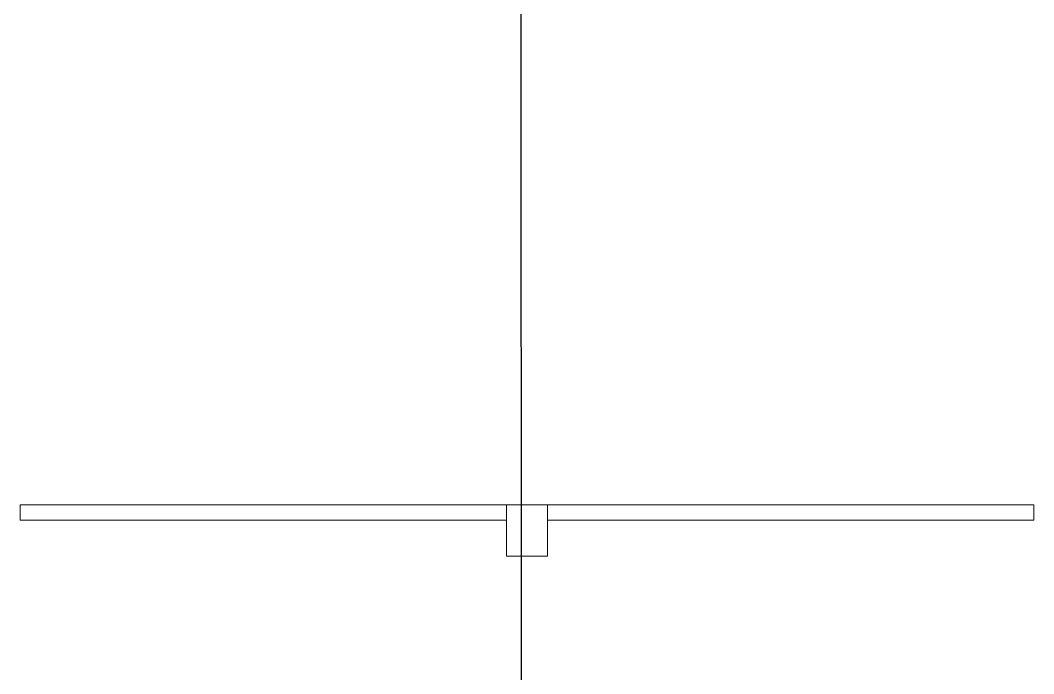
# Model space of a CAD drawing. Header units: millimetres. Extents: x 744843 to 745492, y 2520966 to 2521458.
# Drawn here: x 745443.4 to 745453.29, y 2521107.98 to 2521114.36 of the extents above; entities that cross this region are included whole.
import ezdxf

# ---------------------------------------------------------------- set-up
doc = ezdxf.new("R2010")
doc.units = ezdxf.units.MM
for name, color, linetype, lineweight in [('A-Columnas_Secun', 74, 'Continuous', 20), ('A_Muros', 30, 'Continuous', 20), ('A_Muros_Concreto', 3, 'Continuous', 0)]:
    doc.layers.add(name, color=color, linetype=linetype, lineweight=lineweight)
doc.layers.add('A_Ejes', color=8, linetype='Continuous')

msp = doc.modelspace()

# ---------------------------------------------------------------- linework, layer by layer
at = {"layer": 'A-Columnas_Secun', "color": 8}
msp.add_lwpolyline([(745448.5466, 2521109.6289), (745448.1469, 2521109.6289), (745448.1469, 2521109.1295), (745448.5466, 2521109.1295)], close=True, dxfattribs=at)
at = {"layer": 'A_Ejes'}
msp.add_line((745448.2976, 2521057.8517), (745448.2848, 2521172.9333), dxfattribs=at)
at = {"layer": 'A_Muros'}
msp.add_line((745448.5466, 2521109.479), (745453.2902, 2521109.479), dxfattribs=at)
at = {"layer": 'A_Muros_Concreto'}
for points in [[(745448.1469, 2521109.6289), (745443.4032, 2521109.6289), (745443.4032, 2521109.479), (745448.1469, 2521109.479)], [(745448.5466, 2521109.6289), (745453.2902, 2521109.6289), (745453.2902, 2521109.479), (745448.5466, 2521109.479)]]:
    msp.add_lwpolyline(points, close=True, dxfattribs=at)

doc.saveas('drawing.dxf')
